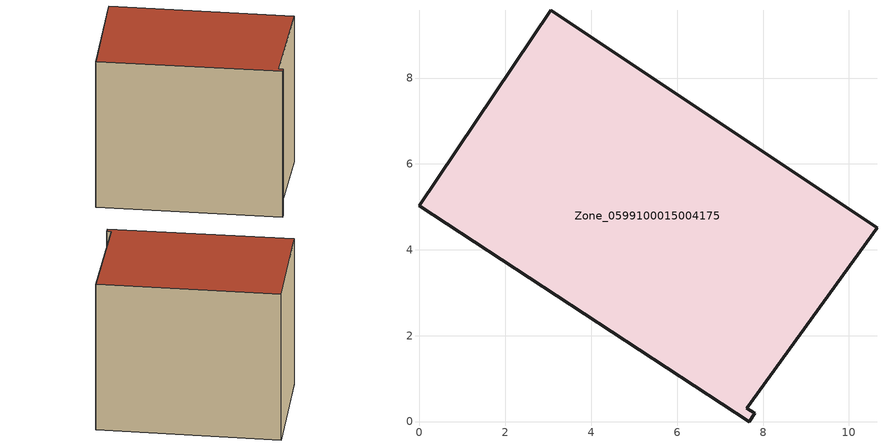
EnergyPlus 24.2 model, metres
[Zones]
Zone_0599100015004175
 floor ground (C_G): 0,5.03 3.05,9.58 10.65,4.51 7.63,0.31 7.81,0.2 7.68,0 z0.81
 wall outside (C_F): 3.05,9.58 0,5.03 7.68,0 7.81,0.2 7.63,0.31 10.65,4.51 3.05,9.58 z0.81:9.05
 roof outside (C_R): 0,5.03 7.68,0 7.81,0.2 7.63,0.31 10.65,4.51 3.05,9.58 z9.05
[BUILDING]
Pand.0599100015004175: North Axis=0; Terrain=City; Loads Convergence Tolerance Value=0.04; Temperature Convergence Tolerance Value=0.4; Solar Distribution=FullExterior; Maximum Number of Warmup Days=25; Minimum Number of Warmup Days=1
[Site:Location]
Rotterdam.The.Hague.AP_ZH_NLD Design_Conditions: Latitude=51.96; Longitude=4.45; Time Zone=1; Elevation=-4.5
[SITE:GROUNDTEMPERATURE:BUILDINGSURFACE]
18, 18, 18, 18, 18, 18, 18, 18, 18, 18, 18, 18
[MATERIAL] Thermal Absorptance=0.9; Solar Absorptance=0.7; Visible Absorptance=0.7
Name | Roughness | Thickness | Conductivity | Density | Specific Heat
G.TI.1975-1991 | MediumSmooth | 0.15 | 0.288461 | 540 | 1210
F.TI.1975-1991 | Rough | 0.3 | 0.230769 | 1920 | 840
R.TI.1975-1991 | MediumRough | 0.2 | 0.153846 | 1500 | 1000
[CONSTRUCTION]
C_G: G.TI.1975-1991
C_F: F.TI.1975-1991
C_R: R.TI.1975-1991
[ZONE]
Zone_0599100015004175: Type=1; Multiplier=1; Ceiling Height=Autocalculate; Volume=Autocalculate; Floor Area=autocalculate; Part of Total Floor Area=Yes
[ZONEINFILTRATION:DESIGNFLOWRATE]
Infil_Zone_0599100015004175: Zone or ZoneList or Space or SpaceList=Zone_0599100015004175; Schedule=AlwaysOn; Design Flow Rate Calculation Method=Flow/Area; Flow Rate per Floor Area=0.003; Constant Term Coefficient=1; Temperature Term Coefficient=0; Velocity Term Coefficient=0; Velocity Squared Term Coefficient=0
[HVACTEMPLATE:ZONE:IDEALLOADSAIRSYSTEM]
Zone_0599100015004175: Maximum Heating Supply Air Temperature=50; Minimum Cooling Supply Air Temperature=13; Maximum Heating Supply Air Humidity Ratio=0.0156; Minimum Cooling Supply Air Humidity Ratio=0.0077; Heating Limit=NoLimit; Cooling Limit=NoLimit; Dehumidification Control Type=ConstantSensibleHeatRatio; Cooling Sensible Heat Ratio=0.7; Dehumidification Setpoint=60; Humidification Control Type=None; Humidification Setpoint=30; Outdoor Air Method=None; Outdoor Air Flow Rate per Person=0.00944; Outdoor Air Flow Rate per Zone Floor Area=0; Outdoor Air Flow Rate per Zone=0; Demand Controlled Ventilation Type=None; Outdoor Air Economizer Type=NoEconomizer; Heat Recovery Type=None; Sensible Heat Recovery Effectiveness=0.7; Latent Heat Recovery Effectiveness=0.65
[ZONECONTROL:THERMOSTAT]
ThermostatControl_Zone_0599100015004175: Zone or ZoneList=Zone_0599100015004175; Control Type Schedule=DualSetpointControlType; Control 1=Thermostat_Zone_0599100015004175; Temperature Difference Between Cutout And Setpoint=0
[THERMOSTATSETPOINT:DUALSETPOINT]
Thermostat_Zone_0599100015004175: Heating Setpoint Temperature Schedule=HeatingSetpoint_Zone_0599100015004175; Cooling Setpoint Temperature Schedule=CoolingSetpoint_Zone_0599100015004175
[SCHEDULE:COMPACT]
HeatingSetpoint_Zone_0599100015004175: Through: 12/31, For: AllDays, Until: 24:00, 21
CoolingSetpoint_Zone_0599100015004175: Through: 12/31, For: AllDays, Until: 24:00, 24
DualSetpointControlType: Through: 12/31, For: AllDays, Until: 24:00, 4
AlwaysOn: Through: 12/31, For: AllDays, Until: 24:00, 1
